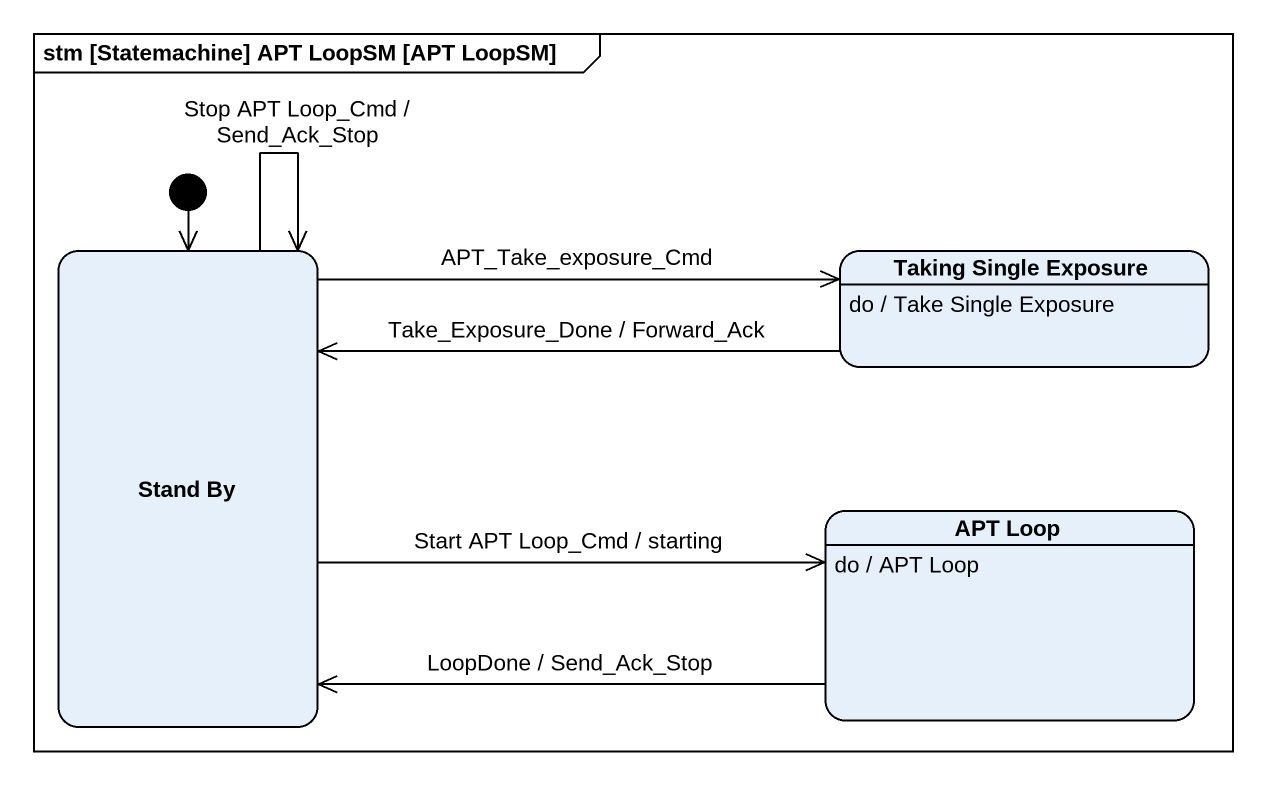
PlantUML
@startuml
mainframe stm [Statemachine] APT LoopSM [APT LoopSM]
hide empty description
state "Stand By" as Stand_By
state "Taking Single Exposure" as Taking_Single_Exposure
Taking_Single_Exposure : do / Take Single Exposure
state "APT Loop" as APT_Loop
APT_Loop : do / APT Loop
[*] --> Stand_By
Stand_By --> Stand_By : Stop APT Loop_Cmd / Send_Ack_Stop
Stand_By -right-> Taking_Single_Exposure : APT_Take_exposure_Cmd
Stand_By -right-> APT_Loop : Start APT Loop_Cmd / starting
Taking_Single_Exposure -left-> Stand_By : Take_Exposure_Done / Forward_Ack
APT_Loop -left-> Stand_By : LoopDone / Send_Ack_Stop
@enduml
